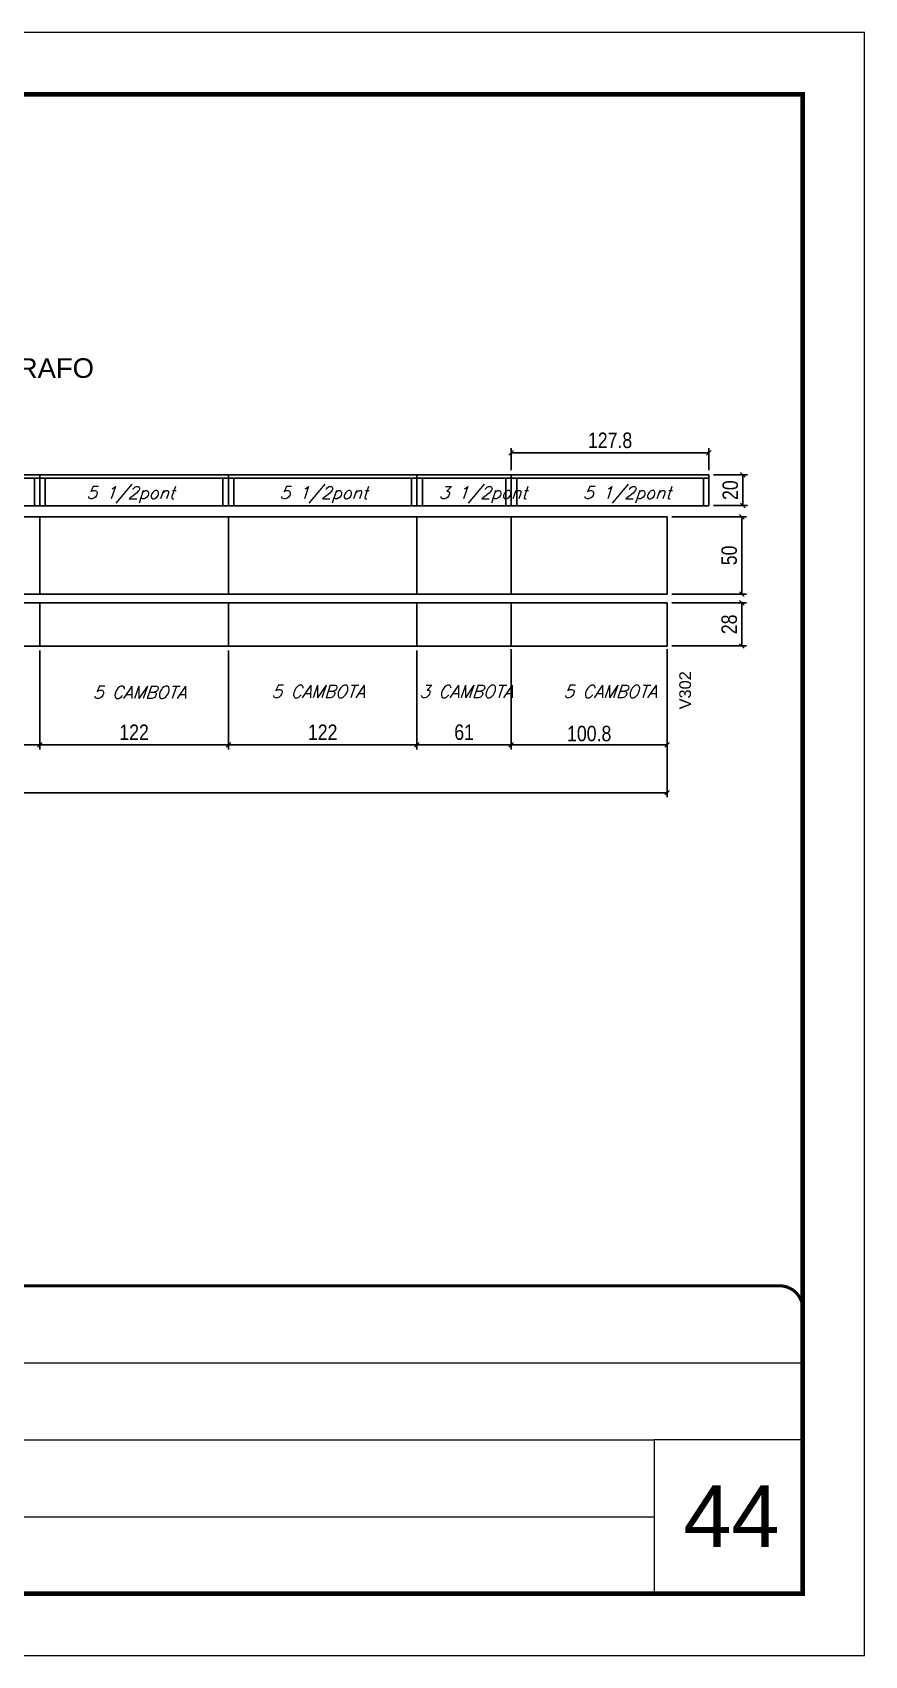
# Model space of a CAD drawing. Extents: x -3394 to 16474, y -5031 to 14397.
# Drawn here: x 9974 to 10512, y 1861 to 2911 of the extents above; entities that cross this region are included whole.
import ezdxf
from ezdxf.enums import TextEntityAlignment as Align

# ---------------------------------------------------------------- set-up
doc = ezdxf.new("R2010")
doc.units = 0
doc.linetypes.add('CONTINUO', pattern=[0])
doc.linetypes.add('DASHED', pattern=[0.75, 0.5, -0.25])
doc.layers.get('0').update_dxf_attribs({"linetype": 'CONTINUOUS'})
doc.layers.get('Defpoints').update_dxf_attribs({"linetype": 'CONTINUOUS'})
for name, color, linetype, lineweight in [('CARIMBO', 255, 'CONTINUOUS', 9), ('Folhas', 255, 'CONTINUOUS', 9), ('SARRAFO DE PRESSAO', 251, 'DASHED', 9), ('Texto Seção', 7, 'CONTINUOUS', 15)]:
    doc.layers.add(name, color=color, linetype=linetype, lineweight=lineweight)
for name, color, linetype in [('COTA', 241, 'CONTINUOUS'), ('NOMENCLATURA', 7, 'CONTINUOUS'), ('Painéis', 200, 'CONTINUOUS'), ('SARR_2.2x7', 40, 'CONTINUOUS'), ('SARR_3.5x7', 81, 'CONTINUOUS'), ('texto', 7, 'CONTINUOUS')]:
    doc.layers.add(name, color=color, linetype=linetype)
doc.styles.add('ARIAL', font='arial.ttf')
doc.styles.add('COTA TECNICA', font='techl___.ttf', dxfattribs={"height": 10})
doc.styles.add('ROMANS', font='romans.shx')
doc.dimstyles.new('PAINEL', dxfattribs={"dimtxt": 10, "dimasz": 3, "dimexe": 3, "dimexo": 3, "dimgap": 3, "dimtad": 1, "dimdec": 1, "dimzin": 12, "dimdsep": 46, "dimtxsty": 'COTA TECNICA', "dimblk1": 'OBLIQUE', "dimblk2": 'OBLIQUE', "dimsah": 1, "dimcen": 0.9, "dimclrd": 4, "dimclre": 4, "dimclrt": 240, "dimadec": 1, "dimazin": 3, "dimtfac": 1, "dimtdec": 1, "dimtmove": 0, "dimatfit": 3, "dimfxl": 1, "dimtolj": 1, "dimtzin": 12, "dimarcsym": 0})

# ---------------------------------------------------------------- blocks, each defined once
blk = doc.blocks.new('9999999999')
at = {"color": 30, "linetype": 'CONTINUO'}
for p, q in [((98564.6, 34379.6), (99584, 34379.6)), ((98564.6, 34329.8), (99488, 34329.8)), ((99584, 34329.8), (99488, 34329.8)), ((99488, 34329.8), (99488, 34230.2)), ((98564.6, 34280), (99488, 34280))]:
    blk.add_line(p, q, dxfattribs=at)
at = {"color": 30, "linetype": 'CONTINUO', "const_width": 2}
blk.add_lwpolyline([(99584, 34230.2), (99584, 34414.4, 0.414214), (99569, 34429.4), (98229, 34429.4, 0.414214), (98214, 34414.4), (98214, 34245.2, 0.414214), (98229, 34230.2), (99584, 34230.2)], format="xyb", dxfattribs=at)
at = {"layer": 'Folhas'}
blk.add_lwpolyline([(98139, 34190.2), (99624, 34190.2), (99624, 35240.2), (98139, 35240.2)], close=True, dxfattribs=at)
at = {"layer": 'Folhas', "color": 30, "const_width": 3}
blk.add_lwpolyline([(98214, 34230.2), (99584, 34230.2), (99584, 35200.2), (98214, 35200.2)], close=True, dxfattribs=at)
blk = doc.blocks.new('_Oblique')
at = {"color": 0, "linetype": 'ByBlock', "lineweight": -2}
blk.add_line((-0.5, -0.5), (0.5, 0.5), dxfattribs=at)
blk = doc.blocks.new('*D1359')
at = {"layer": 'COTA', "color": 4, "linetype": 'ByBlock', "lineweight": -2, "transparency": 16777216}
for p, q in [((10414.5, 2624.7), (10436.5, 2624.7)), ((10433.5, 2604.7), (10433.5, 2624.7)), ((10414.5, 2604.7), (10436.5, 2604.7))]:
    blk.add_line(p, q, dxfattribs=at)
at = {"layer": 'Defpoints', "color": 0, "linetype": 'ByBlock', "transparency": 16777216}
for p in [(10411.5, 2624.7), (10433.5, 2624.7), (10411.5, 2604.7)]:
    blk.add_point(p, dxfattribs=at)
at = {"layer": 'COTA', "color": 4, "linetype": 'ByBlock', "lineweight": -2, "transparency": 16777216, "xscale": 3, "yscale": 3, "zscale": 3}
for p, rotation in [((10433.5, 2624.7), 90), ((10433.5, 2604.7), 270)]:
    blk.add_blockref('_Oblique', p, dxfattribs=dict(at, rotation=rotation))
at = {"layer": 'COTA', "color": 240, "linetype": 'ByBlock', "transparency": 16777216, "insert": (10425.4, 2614.7), "char_height": 10, "attachment_point": 5, "rotation": 90, "style": 'COTA TECNICA'}
blk.add_mtext('\\A1;20', dxfattribs=at)
blk = doc.blocks.new('*D1360')
at = {"layer": 'COTA', "color": 4, "lineweight": -2, "transparency": 16777216}
for p, q in [((10283.7, 2627.7), (10283.7, 2641.8)), ((10283.7, 2638.8), (10411.5, 2638.8)), ((10411.5, 2627.7), (10411.5, 2641.8))]:
    blk.add_line(p, q, dxfattribs=at)
at = {"layer": 'Defpoints', "color": 0, "transparency": 16777216}
for p in [(10411.5, 2638.8), (10283.7, 2624.7), (10411.5, 2624.7)]:
    blk.add_point(p, dxfattribs=at)
at = {"layer": 'COTA', "color": 4, "lineweight": -2, "transparency": 16777216, "xscale": 3, "yscale": 3, "zscale": 3, "rotation": 180}
blk.add_blockref('_Oblique', (10283.7, 2638.8), dxfattribs=at)
at = {"layer": 'COTA', "color": 4, "lineweight": -2, "transparency": 16777216, "xscale": 3, "yscale": 3, "zscale": 3}
blk.add_blockref('_Oblique', (10411.5, 2638.8), dxfattribs=at)
at = {"layer": 'COTA', "color": 240, "transparency": 16777216, "insert": (10347.6, 2646.9), "char_height": 10, "attachment_point": 5, "style": 'COTA TECNICA'}
blk.add_mtext('\\A1;127.8', dxfattribs=at)
blk = doc.blocks.new('*D1361')
at = {"layer": 'COTA', "color": 4, "linetype": 'ByBlock', "lineweight": -2, "transparency": 16777216}
for p, q in [((10387.5, 2597.5), (10435.8, 2597.5)), ((10432.8, 2547.5), (10432.8, 2597.5)), ((10387.5, 2547.5), (10435.8, 2547.5))]:
    blk.add_line(p, q, dxfattribs=at)
at = {"layer": 'Defpoints', "color": 0, "linetype": 'ByBlock', "transparency": 16777216}
for p in [(10384.5, 2597.5), (10432.8, 2597.5), (10384.5, 2547.5)]:
    blk.add_point(p, dxfattribs=at)
at = {"layer": 'COTA', "color": 4, "linetype": 'ByBlock', "lineweight": -2, "transparency": 16777216, "xscale": 3, "yscale": 3, "zscale": 3}
for p, rotation in [((10432.8, 2597.5), 90), ((10432.8, 2547.5), 270)]:
    blk.add_blockref('_Oblique', p, dxfattribs=dict(at, rotation=rotation))
at = {"layer": 'COTA', "color": 240, "linetype": 'ByBlock', "transparency": 16777216, "insert": (10424.7, 2572.5), "char_height": 10, "attachment_point": 5, "rotation": 90, "style": 'COTA TECNICA'}
blk.add_mtext('\\A1;50', dxfattribs=at)
blk = doc.blocks.new('*D1362')
at = {"layer": 'COTA', "color": 4, "linetype": 'ByBlock', "lineweight": -2, "transparency": 16777216}
for p, q in [((10387.5, 2541.9), (10435.8, 2541.9)), ((10432.8, 2513.9), (10432.8, 2541.9)), ((10387.5, 2513.9), (10435.8, 2513.9))]:
    blk.add_line(p, q, dxfattribs=at)
at = {"layer": 'Defpoints', "color": 0, "linetype": 'ByBlock', "transparency": 16777216}
for p in [(10384.5, 2541.9), (10432.8, 2541.9), (10384.5, 2513.9)]:
    blk.add_point(p, dxfattribs=at)
at = {"layer": 'COTA', "color": 4, "linetype": 'ByBlock', "lineweight": -2, "transparency": 16777216, "xscale": 3, "yscale": 3, "zscale": 3}
for p, rotation in [((10432.8, 2541.9), 90), ((10432.8, 2513.9), 270)]:
    blk.add_blockref('_Oblique', p, dxfattribs=dict(at, rotation=rotation))
at = {"layer": 'COTA', "color": 240, "linetype": 'ByBlock', "transparency": 16777216, "insert": (10424.7, 2527.9), "char_height": 10, "attachment_point": 5, "rotation": 90, "style": 'COTA TECNICA'}
blk.add_mtext('\\A1;28', dxfattribs=at)
blk = doc.blocks.new('*D1365')
at = {"layer": 'COTA', "color": 4, "linetype": 'ByBlock', "lineweight": -2, "transparency": 16777216}
for p, q in [((9246.7, 2510.9), (9246.7, 2416)), ((10384.5, 2510.9), (10384.5, 2416)), ((9246.7, 2419), (10384.5, 2419))]:
    blk.add_line(p, q, dxfattribs=at)
at = {"layer": 'Defpoints', "color": 0, "linetype": 'ByBlock', "transparency": 16777216}
for p in [(9246.7, 2513.9), (10384.5, 2513.9), (10384.5, 2419)]:
    blk.add_point(p, dxfattribs=at)
at = {"layer": 'COTA', "color": 4, "linetype": 'ByBlock', "lineweight": -2, "transparency": 16777216, "xscale": 3, "yscale": 3, "zscale": 3, "rotation": 180}
blk.add_blockref('_Oblique', (9246.7, 2419), dxfattribs=at)
at = {"layer": 'COTA', "color": 4, "linetype": 'ByBlock', "lineweight": -2, "transparency": 16777216, "xscale": 3, "yscale": 3, "zscale": 3}
blk.add_blockref('_Oblique', (10384.5, 2419), dxfattribs=at)
at = {"layer": 'COTA', "color": 240, "linetype": 'ByBlock', "transparency": 16777216, "insert": (9815.6, 2427.3), "char_height": 10, "attachment_point": 5, "style": 'COTA TECNICA'}
blk.add_mtext('\\A1;1137.8', dxfattribs=at)
blk = doc.blocks.new('*D1369')
at = {"layer": 'COTA', "color": 4, "lineweight": -2, "transparency": 16777216}
for p, q in [((9856.7, 2510.9), (9856.7, 2447)), ((9978.7, 2510.9), (9978.7, 2447)), ((9856.7, 2450), (9978.7, 2450))]:
    blk.add_line(p, q, dxfattribs=at)
at = {"layer": 'Defpoints', "color": 0, "transparency": 16777216}
for p in [(9856.7, 2513.9), (9978.7, 2513.9), (9978.7, 2450)]:
    blk.add_point(p, dxfattribs=at)
at = {"layer": 'COTA', "color": 4, "lineweight": -2, "transparency": 16777216, "xscale": 3, "yscale": 3, "zscale": 3, "rotation": 180}
blk.add_blockref('_Oblique', (9856.7, 2450), dxfattribs=at)
at = {"layer": 'COTA', "color": 4, "lineweight": -2, "transparency": 16777216, "xscale": 3, "yscale": 3, "zscale": 3}
blk.add_blockref('_Oblique', (9978.7, 2450), dxfattribs=at)
at = {"layer": 'COTA', "color": 240, "transparency": 16777216, "insert": (9917.7, 2458.1), "char_height": 10, "attachment_point": 5, "style": 'COTA TECNICA'}
blk.add_mtext('\\A1;122', dxfattribs=at)
blk = doc.blocks.new('*D1370')
at = {"layer": 'COTA', "color": 4, "lineweight": -2, "transparency": 16777216}
for p, q in [((9978.7, 2510.9), (9978.7, 2447)), ((10100.7, 2510.9), (10100.7, 2447)), ((9978.7, 2450), (10100.7, 2450))]:
    blk.add_line(p, q, dxfattribs=at)
at = {"layer": 'Defpoints', "color": 0, "transparency": 16777216}
for p in [(9978.7, 2513.9), (10100.7, 2513.9), (10100.7, 2450)]:
    blk.add_point(p, dxfattribs=at)
at = {"layer": 'COTA', "color": 4, "lineweight": -2, "transparency": 16777216, "xscale": 3, "yscale": 3, "zscale": 3, "rotation": 180}
blk.add_blockref('_Oblique', (9978.7, 2450), dxfattribs=at)
at = {"layer": 'COTA', "color": 4, "lineweight": -2, "transparency": 16777216, "xscale": 3, "yscale": 3, "zscale": 3}
blk.add_blockref('_Oblique', (10100.7, 2450), dxfattribs=at)
at = {"layer": 'COTA', "color": 240, "transparency": 16777216, "insert": (10039.7, 2458.1), "char_height": 10, "attachment_point": 5, "style": 'COTA TECNICA'}
blk.add_mtext('\\A1;122', dxfattribs=at)
blk = doc.blocks.new('*D1371')
at = {"layer": 'COTA', "color": 4, "lineweight": -2, "transparency": 16777216}
for p, q in [((10100.7, 2510.9), (10100.7, 2447)), ((10222.7, 2510.9), (10222.7, 2447)), ((10100.7, 2450), (10222.7, 2450))]:
    blk.add_line(p, q, dxfattribs=at)
at = {"layer": 'Defpoints', "color": 0, "transparency": 16777216}
for p in [(10100.7, 2513.9), (10222.7, 2513.9), (10222.7, 2450)]:
    blk.add_point(p, dxfattribs=at)
at = {"layer": 'COTA', "color": 4, "lineweight": -2, "transparency": 16777216, "xscale": 3, "yscale": 3, "zscale": 3, "rotation": 180}
blk.add_blockref('_Oblique', (10100.7, 2450), dxfattribs=at)
at = {"layer": 'COTA', "color": 4, "lineweight": -2, "transparency": 16777216, "xscale": 3, "yscale": 3, "zscale": 3}
blk.add_blockref('_Oblique', (10222.7, 2450), dxfattribs=at)
at = {"layer": 'COTA', "color": 240, "transparency": 16777216, "insert": (10161.7, 2458.1), "char_height": 10, "attachment_point": 5, "style": 'COTA TECNICA'}
blk.add_mtext('\\A1;122', dxfattribs=at)
blk = doc.blocks.new('*D1372')
at = {"layer": 'COTA', "color": 4, "lineweight": -2, "transparency": 16777216}
for p, q in [((10222.7, 2510.9), (10222.7, 2447)), ((10283.7, 2510.9), (10283.7, 2447)), ((10222.7, 2450), (10283.7, 2450))]:
    blk.add_line(p, q, dxfattribs=at)
at = {"layer": 'Defpoints', "color": 0, "transparency": 16777216}
for p in [(10222.7, 2513.9), (10283.7, 2513.9), (10283.7, 2450)]:
    blk.add_point(p, dxfattribs=at)
at = {"layer": 'COTA', "color": 4, "lineweight": -2, "transparency": 16777216, "xscale": 3, "yscale": 3, "zscale": 3, "rotation": 180}
blk.add_blockref('_Oblique', (10222.7, 2450), dxfattribs=at)
at = {"layer": 'COTA', "color": 4, "lineweight": -2, "transparency": 16777216, "xscale": 3, "yscale": 3, "zscale": 3}
blk.add_blockref('_Oblique', (10283.7, 2450), dxfattribs=at)
at = {"layer": 'COTA', "color": 240, "transparency": 16777216, "insert": (10253.2, 2458.1), "char_height": 10, "attachment_point": 5, "style": 'COTA TECNICA'}
blk.add_mtext('\\A1;61', dxfattribs=at)
blk = doc.blocks.new('*D2100')
at = {"layer": 'COTA', "color": 4, "linetype": 'Continuous', "lineweight": -2, "transparency": 16777216}
for p, q in [((10283.7, 2511.9), (10283.7, 2448)), ((10384.5, 2511.9), (10384.5, 2448)), ((10283.7, 2450), (10384.5, 2450))]:
    blk.add_line(p, q, dxfattribs=at)
at = {"layer": 'Defpoints', "color": 0, "linetype": 'Continuous', "transparency": 16777216}
for p in [(10283.7, 2513.9), (10384.5, 2513.9), (10384.5, 2450)]:
    blk.add_point(p, dxfattribs=at)
at = {"layer": 'COTA', "color": 4, "linetype": 'Continuous', "lineweight": -2, "transparency": 16777216, "xscale": 3, "yscale": 3, "zscale": 3, "rotation": 180}
blk.add_blockref('_Oblique', (10283.7, 2450), dxfattribs=at)
at = {"layer": 'COTA', "color": 4, "linetype": 'Continuous', "lineweight": -2, "transparency": 16777216, "xscale": 3, "yscale": 3, "zscale": 3}
blk.add_blockref('_Oblique', (10384.5, 2450), dxfattribs=at)
at = {"layer": 'COTA', "color": 240, "linetype": 'Continuous', "transparency": 16777216, "insert": (10334.1, 2457.2), "char_height": 10, "attachment_point": 5, "style": 'COTA TECNICA'}
blk.add_mtext('\\A1;100.8', dxfattribs=at)

msp = doc.modelspace()

# ---------------------------------------------------------------- linework, layer by layer
at = {"layer": 'Painéis', "linetype": 'ByBlock'}
for p, q in [((9246.7, 2624.66), (10411.5, 2624.66)), ((9978.7, 2604.66), (9978.7, 2624.66)), ((10100.7, 2604.66), (10100.7, 2624.66)), ((10222.7, 2604.66), (10222.7, 2624.66)), ((10283.7, 2604.66), (10283.7, 2624.66)), ((10411.5, 2604.66), (10411.5, 2624.66)), ((9246.7, 2604.66), (10411.5, 2604.66)), ((9246.7, 2597.46), (10384.5, 2597.46)), ((9978.7, 2547.46), (9978.7, 2597.46)), ((10100.7, 2547.46), (10100.7, 2597.46)), ((10222.7, 2547.46), (10222.7, 2597.46)), ((10283.7, 2547.46), (10283.7, 2597.46)), ((10384.5, 2547.46), (10384.5, 2597.46)), ((9246.7, 2547.46), (10384.5, 2547.46)), ((9246.7, 2541.88), (10384.5, 2541.88)), ((9978.7, 2513.88), (9978.7, 2541.88)), ((10100.7, 2513.88), (10100.7, 2541.88)), ((10222.7, 2513.88), (10222.7, 2541.88)), ((10283.7, 2513.88), (10283.7, 2541.88)), ((10384.5, 2513.88), (10384.5, 2541.88)), ((9246.7, 2513.88), (10384.5, 2513.88))]:
    msp.add_line(p, q, dxfattribs=at)
at = {"layer": 'SARR_2.2x7', "linetype": 'Continuous'}
for p, q in [((9856.7, 2622.46), (9978.7, 2622.46)), ((9978.7, 2622.46), (10100.7, 2622.46)), ((10100.7, 2622.46), (10222.7, 2622.46)), ((10222.7, 2622.46), (10283.7, 2622.46)), ((10283.7, 2622.46), (10411.5, 2622.46))]:
    msp.add_line(p, q, dxfattribs=at)
at = {"layer": 'SARR_3.5x7'}
for p, q in [((9975.2, 2622.46), (9975.2, 2604.66)), ((9978.7, 2622.46), (9978.7, 2604.66)), ((9982.2, 2622.46), (9982.2, 2604.66)), ((10097.2, 2622.46), (10097.2, 2604.66)), ((10100.7, 2622.46), (10100.7, 2604.66)), ((10104.2, 2622.46), (10104.2, 2604.66)), ((10219.2, 2622.46), (10219.2, 2604.66)), ((10222.7, 2622.46), (10222.7, 2604.66)), ((10226.2, 2622.46), (10226.2, 2604.66)), ((10280.2, 2622.46), (10280.2, 2604.66)), ((10287.2, 2622.46), (10287.2, 2604.66)), ((10408, 2622.46), (10408, 2604.66)), ((10411.5, 2624.66), (10411.5, 2604.66)), ((10408, 2604.66), (10411.5, 2604.66))]:
    msp.add_line(p, q, dxfattribs=at)

# ---------------------------------------------------------------- block references
at = {"layer": 'SARRAFO DE PRESSAO', "color": 6, "linetype": 'ByBlock'}
msp.add_blockref('9999999999', (-89111.77, -32329.4), dxfattribs=at)

# ---------------------------------------------------------------- texts
at = {"layer": 'CARIMBO', "style": 'ARIAL'}
msp.add_text('44', height=40, dxfattribs=at).set_placement((10395.07, 1930.94))
at = {"layer": 'NOMENCLATURA', "linetype": 'Continuous', "style": 'ARIAL'}
msp.add_text('V302', height=7.567, rotation=90, dxfattribs=at).set_placement((10399.94, 2472.88))
at = {"layer": 'texto', "color": 2, "char_height": 8, "attachment_point": 5, "style": 'ROMANS'}
for s, insert in [('{\\Q19;\\C256;5 1/2pont}', (10037.47, 2611.72)), ('{\\Q19;\\C256;5 1/2pont}', (10162.37, 2611.72)), ('{\\Q19;\\C256;3 1/2pont}', (10265.41, 2611.72)), ('{\\Q19;\\C256;5 1/2pont}', (10358.59, 2611.72)), ('{\\Q19;\\C256;5 CAMBOTA}', (10043.13, 2483.9)), ('{\\Q19;\\C256;5 CAMBOTA}', (10158.73, 2484.45)), ('{\\Q19;\\C256;3 CAMBOTA}', (10254.34, 2484.45)), ('{\\Q19;\\C256;5 CAMBOTA}', (10347.52, 2484.45))]:
    msp.add_mtext(s, dxfattribs=dict(at, insert=insert))
at = {"layer": 'Texto Seção', "color": 0, "linetype": 'Continuous', "style": 'ARIAL'}
msp.add_text('SARRAFO', height=12.696, dxfattribs=at).set_placement((9970.9, 2693.68), align=Align.MIDDLE_CENTER)

# ---------------------------------------------------------------- dimensions: what is measured, and where the dimension line sits
at = {"layer": 'COTA'}
for base, p1, p2, picture, middle in [((10411.5, 2638.85), (10283.7, 2624.66), (10411.5, 2624.66), '*D1360', (10347.6, 2646.94)), ((10100.7, 2450.04), (9978.7, 2513.88), (10100.7, 2513.88), '*D1370', (10039.7, 2458.1)), ((10222.7, 2450.04), (10100.7, 2513.88), (10222.7, 2513.88), '*D1371', (10161.7, 2458.1)), ((10283.7, 2450.04), (10222.7, 2513.88), (10283.7, 2513.88), '*D1372', (10253.2, 2458.14))]:
    dim = msp.add_linear_dim(base=base, p1=p1, p2=p2, dimstyle='PAINEL', override={"dimtmove": 1}, dxfattribs=at)
    dim.commit()
    dim.dimension.update_dxf_attribs({"geometry": picture, "text_midpoint": middle})
at = {"layer": 'COTA', "linetype": 'ByBlock'}
dim = msp.add_linear_dim(base=(10433.5, 2624.66), p1=(10411.5, 2604.66), p2=(10411.5, 2624.66), angle=90, dimstyle='PAINEL', dxfattribs=at)
dim.commit()
dim.dimension.update_dxf_attribs({"geometry": '*D1359', "text_midpoint": (10433.5, 2614.66), "dimtype": 160})
for base, p1, p2, picture, middle in [((10432.83, 2597.46), (10384.5, 2547.46), (10384.5, 2597.46), '*D1361', (10424.72, 2572.46)), ((10432.83, 2541.88), (10384.5, 2513.88), (10384.5, 2541.88), '*D1362', (10424.73, 2527.88))]:
    dim = msp.add_linear_dim(base=base, p1=p1, p2=p2, angle=90, dimstyle='PAINEL', dxfattribs=at)
    dim.commit()
    dim.dimension.update_dxf_attribs({"geometry": picture, "text_midpoint": middle})
dim = msp.add_linear_dim(base=(10384.5, 2419.05), p1=(9246.7, 2513.88), p2=(10384.5, 2513.88), dimstyle='PAINEL', dxfattribs=at)
dim.commit()
dim.dimension.update_dxf_attribs({"geometry": '*D1365', "text_midpoint": (9815.6, 2427.29)})
at = {"layer": 'COTA'}
dim = msp.add_linear_dim(base=(9978.7, 2450.04), p1=(9856.7, 2513.88), p2=(9978.7, 2513.88), dimstyle='PAINEL', dxfattribs=at)
dim.commit()
dim.dimension.update_dxf_attribs({"geometry": '*D1369', "text_midpoint": (9917.7, 2458.1)})
at = {"layer": 'COTA', "linetype": 'Continuous'}
dim = msp.add_linear_dim(base=(10384.5, 2450.04), p1=(10283.7, 2513.88), p2=(10384.5, 2513.88), dimstyle='PAINEL', override={"dimexe": 2, "dimexo": 2, "dimgap": 2, "dimadec": 8, "dimtix": 1, "dimatfit": 2, "dimldrblk": 'Oblique'}, dxfattribs=at)
dim.commit()
dim.dimension.update_dxf_attribs({"geometry": '*D2100', "text_midpoint": (10334.1, 2457.16)})

doc.saveas('drawing.dxf')
